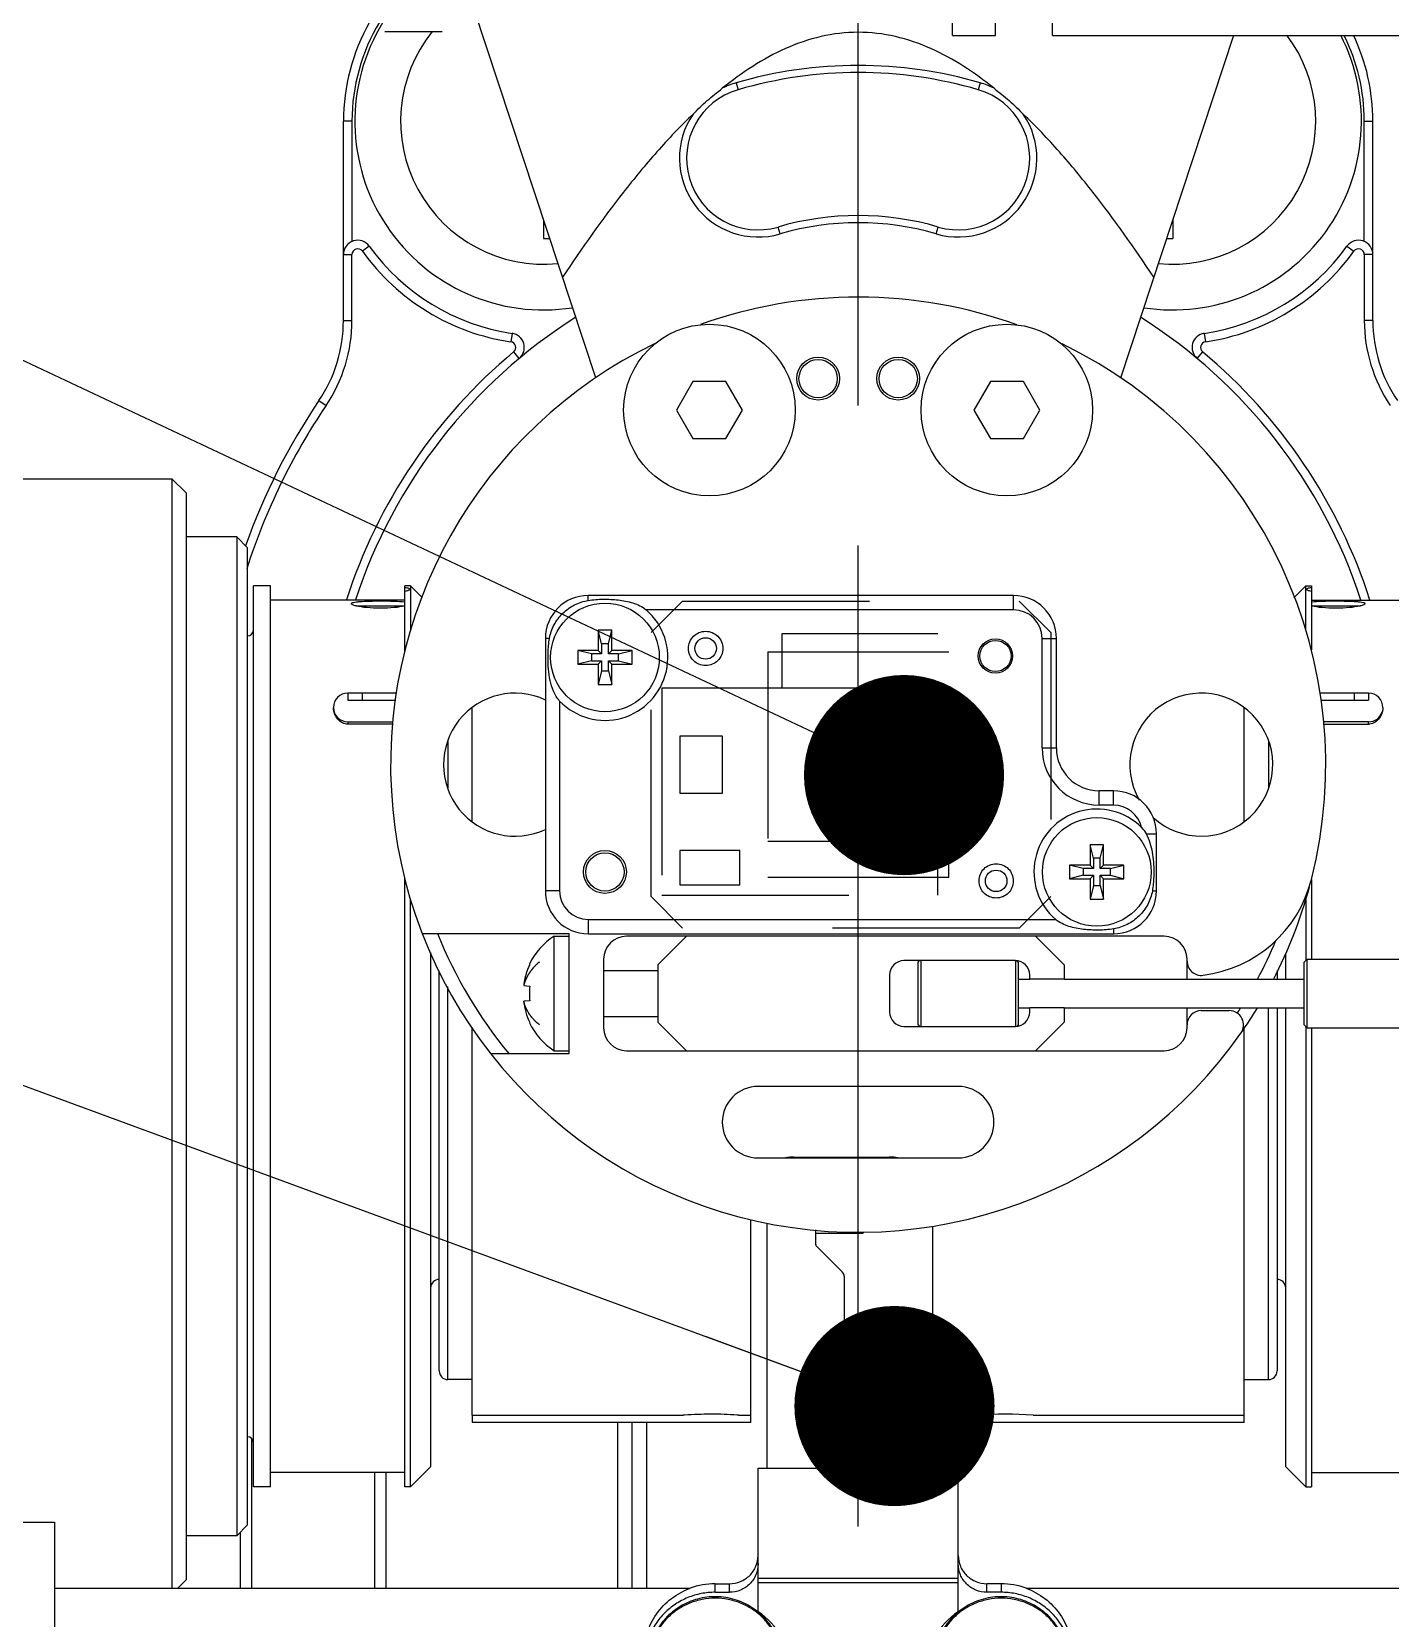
# Model space of a CAD drawing. Header units: millimetres. Extents: x 0 to 594, y 0 to 420.
# Drawn here: x 182.93 to 206.69, y 172.71 to 200.44 of the extents above; entities that cross this region are included whole.
import ezdxf

# ---------------------------------------------------------------- set-up
doc = ezdxf.new("R2010")
doc.units = ezdxf.units.MM
doc.header["$LTSCALE"] = 32.67
doc.linetypes.add('CENTER', pattern=[0.6, 0.375, -0.075, 0.075, -0.075])
doc.linetypes.add('HIDDEN', pattern=[0.2, 0.1, -0.1])
doc.layers.get('0').update_dxf_attribs({"linetype": 'CONTINUOUS'})
for name, color, linetype in [('02___PRT_ALL_AXES', 7, 'CONTINUOUS'), ('3_ALL_AXES', 7, 'CONTINUOUS'), ('7_ALL_FEATURES', 7, 'CONTINUOUS'), ('APSF_BLANK_LAYER', 7, 'CONTINUOUS'), ('AXIS', 7, 'CONTINUOUS'), ('COSMETIC', 7, 'CONTINUOUS'), ('DCURVE', 7, 'CONTINUOUS'), ('DEFAULT_1', 7, 'CENTER'), ('DEFAULT_2', 8, 'HIDDEN'), ('NOTE', 7, 'CONTINUOUS')]:
    doc.layers.add(name, color=color, linetype=linetype)
doc.styles.get("Standard").update_dxf_attribs({"font": 'txt', "width": 0.85})
doc.dimstyles.get("Standard").update_dxf_attribs({"dimtxt": 3.5, "dimasz": 3.5, "dimexe": 1.5, "dimexo": 1, "dimtad": 1, "dimtxsty": 'STANDARD', "dimblk": '_FILLED', "dimblk1": '_FILLED', "dimblk2": '_FILLED', "dimcen": 0.09, "dimadec": 0, "dimazin": 0, "dimtol": 1, "dimtp": 0.01, "dimtm": 0.01, "dimtfac": 1, "dimtofl": 0, "dimtmove": 0, "dimatfit": 3, "dimldrblk": '_FILLED', "dimfxl": 1, "dimtolj": 1, "dimarcsym": 0})

# ---------------------------------------------------------------- blocks, each defined once
blk = doc.blocks.new('_FILLED')
at = {"color": 0, "linetype": 'BYBLOCK'}
blk.add_solid([(0, 0), (-1, 0.2143), (-1, -0.2143)], dxfattribs=at)

msp = doc.modelspace()

# ---------------------------------------------------------------- linework, layer by layer
at = {"color": 7, "linetype": 'CONTINUOUS'}
for p, q in [((192.795, 194.396), (190.671, 200.833)), ((203.948, 200.381), (201.971, 194.39)), ((195.249, 199.551), (195.284, 199.431)), ((199.519, 199.551), (199.484, 199.431)), ((188.384, 195.394), (188.384, 198.881)), ((188.534, 198.881), (188.384, 198.881)), ((188.534, 198.881), (188.534, 196.779)), ((206.234, 198.881), (206.384, 198.881)), ((206.234, 196.779), (206.234, 198.881)), ((206.384, 195.394), (206.384, 198.881)), ((196.019, 196.911), (195.984, 197.031)), ((198.749, 196.911), (198.784, 197.031)), ((188.837, 196.695), (188.715, 196.608)), ((205.931, 196.695), (206.053, 196.608)), ((188.384, 196.549), (188.534, 196.549)), ((188.534, 195.394), (188.534, 196.549)), ((206.384, 196.549), (206.234, 196.549)), ((206.234, 196.549), (206.234, 195.394)), ((188.384, 195.394), (188.534, 195.394)), ((206.384, 195.394), (206.234, 195.394)), ((191.334, 195.172), (191.312, 195.024)), ((203.435, 195.172), (203.457, 195.023)), ((191.457, 194.733), (191.361, 194.848)), ((203.311, 194.733), (203.408, 194.848)), ((194.496, 194.331), (194.207, 193.831)), ((195.073, 194.331), (194.496, 194.331)), ((195.362, 193.831), (195.073, 194.331)), ((199.696, 194.331), (199.407, 193.831)), ((200.273, 194.331), (199.696, 194.331)), ((200.562, 193.831), (200.273, 194.331)), ((187.956, 193.996), (188.081, 193.912)), ((194.207, 193.831), (194.496, 193.331)), ((195.073, 193.331), (195.362, 193.831)), ((199.407, 193.831), (199.696, 193.331)), ((200.273, 193.331), (200.562, 193.831)), ((194.496, 193.331), (195.073, 193.331)), ((199.696, 193.331), (200.273, 193.331)), ((181.384, 192.631), (185.384, 192.631)), ((185.634, 192.381), (185.384, 192.631)), ((185.384, 192.631), (185.384, 173.233)), ((185.634, 192.381), (185.634, 173.381)), ((186.519, 191.613), (185.634, 191.613)), ((186.709, 191.422), (186.519, 191.613)), ((186.519, 191.613), (186.519, 174.15)), ((186.709, 174.341), (186.709, 191.422)), ((186.809, 175.006), (186.809, 190.756)), ((187.109, 175.006), (187.109, 190.756)), ((189.754, 190.562), (189.559, 190.756)), ((189.559, 190.756), (189.559, 189.979)), ((200.1, 190.589), (192.665, 190.589)), ((192.665, 190.503), (192.665, 190.589)), ((200.1, 190.339), (200.1, 190.589)), ((205.002, 190.549), (205.209, 190.756)), ((205.209, 189.99), (205.209, 190.756)), ((189.459, 190.506), (187.109, 190.506)), ((188.609, 190.406), (189.459, 190.406)), ((200.1, 190.339), (193.676, 190.339)), ((205.309, 190.506), (207.659, 190.506)), ((205.309, 190.406), (206.16, 190.406)), ((191.987, 189.839), (191.915, 189.839)), ((191.915, 189.839), (191.915, 185.424)), ((193.076, 189.981), (192.838, 189.981)), ((192.838, 189.981), (192.838, 189.625)), ((192.898, 189.744), (192.838, 189.981)), ((193.017, 189.744), (192.898, 189.744)), ((192.898, 189.744), (192.898, 189.566)), ((193.017, 189.744), (193.076, 189.981)), ((193.017, 189.566), (193.017, 189.744)), ((193.076, 189.625), (193.076, 189.981)), ((200.6, 189.839), (200.85, 189.839)), ((200.6, 187.924), (200.6, 189.839)), ((200.85, 187.924), (200.85, 189.839)), ((192.838, 189.625), (192.482, 189.625)), ((192.72, 189.566), (192.482, 189.625)), ((192.482, 189.625), (192.482, 189.388)), ((192.72, 189.447), (192.482, 189.388)), ((192.898, 189.566), (192.72, 189.566)), ((192.72, 189.566), (192.72, 189.447)), ((192.72, 189.447), (192.898, 189.447)), ((192.898, 189.566), (192.838, 189.625)), ((192.898, 189.447), (192.838, 189.388)), ((192.898, 189.447), (192.898, 189.269)), ((193.017, 189.566), (193.076, 189.625)), ((193.195, 189.566), (193.017, 189.566)), ((193.017, 189.447), (193.195, 189.447)), ((193.017, 189.447), (193.076, 189.388)), ((193.017, 189.269), (193.017, 189.447)), ((193.432, 189.625), (193.076, 189.625)), ((193.195, 189.566), (193.432, 189.625)), ((193.195, 189.447), (193.195, 189.566)), ((193.195, 189.447), (193.432, 189.388)), ((193.432, 189.388), (193.432, 189.625)), ((192.482, 189.388), (192.838, 189.388)), ((192.838, 189.388), (192.838, 189.031)), ((192.898, 189.269), (192.838, 189.031)), ((192.898, 189.269), (193.017, 189.269)), ((193.017, 189.269), (193.076, 189.031)), ((193.076, 189.388), (193.432, 189.388)), ((193.076, 189.031), (193.076, 189.388)), ((192.838, 189.031), (193.076, 189.031)), ((189.312, 188.881), (188.459, 188.881)), ((188.459, 188.881), (188.459, 188.756)), ((188.459, 188.756), (189.3, 188.756)), ((188.709, 188.881), (188.709, 188.756)), ((192.165, 188.743), (192.165, 185.424)), ((206.309, 188.881), (205.462, 188.881)), ((205.473, 188.756), (206.309, 188.756)), ((206.059, 188.881), (206.059, 188.756)), ((206.309, 188.881), (206.309, 188.756)), ((188.459, 188.381), (189.248, 188.381)), ((188.459, 188.381), (188.459, 188.337)), ((189.247, 188.337), (188.459, 188.337)), ((206.309, 188.381), (205.515, 188.381)), ((205.517, 188.337), (206.309, 188.337)), ((206.309, 188.337), (206.309, 188.381)), ((200.6, 187.924), (200.85, 187.924)), ((201.85, 187.174), (201.6, 187.174)), ((201.6, 186.924), (201.6, 187.174)), ((201.85, 186.924), (201.85, 187.174)), ((201.85, 186.924), (201.6, 186.924)), ((202.419, 186.424), (202.6, 186.424)), ((202.6, 185.424), (202.6, 186.424)), ((201.676, 186.231), (201.438, 186.231)), ((201.498, 185.994), (201.438, 186.231)), ((201.438, 186.231), (201.438, 185.875)), ((201.617, 185.994), (201.676, 186.231)), ((201.676, 185.875), (201.676, 186.231)), ((201.438, 185.875), (201.082, 185.875)), ((201.32, 185.816), (201.082, 185.875)), ((201.082, 185.875), (201.082, 185.638)), ((201.498, 185.816), (201.438, 185.875)), ((201.617, 185.994), (201.498, 185.994)), ((201.498, 185.994), (201.498, 185.816)), ((201.617, 185.816), (201.617, 185.994)), ((201.617, 185.816), (201.676, 185.875)), ((202.032, 185.875), (201.676, 185.875)), ((201.795, 185.816), (202.032, 185.875)), ((202.032, 185.638), (202.032, 185.875)), ((189.459, 175.006), (189.459, 185.647)), ((201.32, 185.697), (201.082, 185.638)), ((201.082, 185.638), (201.438, 185.638)), ((201.498, 185.816), (201.32, 185.816)), ((201.32, 185.816), (201.32, 185.697)), ((201.32, 185.697), (201.498, 185.697)), ((201.498, 185.697), (201.438, 185.638)), ((201.438, 185.638), (201.438, 185.281)), ((201.498, 185.697), (201.498, 185.519)), ((201.795, 185.816), (201.617, 185.816)), ((201.617, 185.697), (201.795, 185.697)), ((201.617, 185.697), (201.676, 185.638)), ((201.617, 185.519), (201.617, 185.697)), ((201.676, 185.638), (202.032, 185.638)), ((201.676, 185.281), (201.676, 185.638)), ((201.795, 185.697), (201.795, 185.816)), ((201.795, 185.697), (202.032, 185.638)), ((205.309, 185.624), (205.309, 184.231)), ((192.165, 185.424), (191.915, 185.424)), ((201.498, 185.519), (201.438, 185.281)), ((201.498, 185.519), (201.617, 185.519)), ((201.617, 185.519), (201.676, 185.281)), ((202.528, 185.424), (202.6, 185.424)), ((189.559, 175.006), (189.559, 185.283)), ((201.438, 185.281), (201.676, 185.281)), ((205.209, 185.272), (205.209, 184.206)), ((192.665, 184.924), (200.838, 184.924)), ((192.665, 184.924), (192.665, 184.674)), ((201.85, 184.76), (201.85, 184.674)), ((192.068, 184.631), (192.334, 184.631)), ((192.068, 182.631), (192.068, 184.631)), ((192.665, 184.674), (201.85, 184.674)), ((202.734, 184.631), (193.334, 184.631)), ((194.384, 184.631), (193.884, 184.131)), ((200.984, 184.131), (200.484, 184.631)), ((189.909, 184.347), (189.909, 175.356)), ((192.934, 184.231), (192.934, 183.031)), ((200.134, 184.206), (198.184, 184.206)), ((203.134, 183.881), (203.134, 184.231)), ((204.859, 183.881), (204.859, 184.331)), ((191.635, 184.142), (191.642, 184.139)), ((192.934, 184.031), (193.884, 184.031)), ((193.884, 184.131), (193.884, 183.131)), ((197.934, 183.956), (197.934, 183.306)), ((200.384, 183.881), (200.384, 183.956)), ((200.984, 184.131), (200.984, 183.881)), ((191.536, 183.769), (191.642, 183.758)), ((200.984, 183.881), (200.384, 183.881)), ((191.642, 183.504), (191.536, 183.494)), ((200.984, 183.381), (200.384, 183.381)), ((200.384, 183.306), (200.384, 183.381)), ((200.984, 183.381), (200.984, 183.131)), ((203.134, 183.031), (203.134, 183.381)), ((204.859, 175.356), (204.859, 183.381)), ((191.642, 183.123), (191.635, 183.121)), ((192.934, 183.231), (193.884, 183.231)), ((193.884, 183.131), (194.384, 182.631)), ((200.484, 182.631), (200.984, 183.131)), ((203.384, 183.331), (203.873, 183.331)), ((198.184, 183.056), (200.134, 183.056)), ((205.209, 183.056), (205.209, 175.006)), ((205.309, 183.031), (205.309, 175.006)), ((192.068, 182.631), (192.334, 182.631)), ((193.334, 182.631), (202.734, 182.631)), ((196.259, 180.771), (197.934, 180.771)), ((196.639, 180.771), (196.639, 180.756)), ((197.464, 180.771), (197.464, 180.756)), ((198.014, 180.763), (198.014, 180.756)), ((195.509, 176.131), (195.509, 179.678)), ((195.789, 179.614), (195.789, 175.33)), ((196.639, 179.497), (196.639, 179.271)), ((197.464, 179.465), (197.464, 179.437)), ((198.684, 179.561), (198.684, 176.256)), ((197.464, 179.437), (196.639, 179.437)), ((197.11, 178.759), (196.669, 179.2)), ((197.139, 178.688), (197.139, 175.33)), ((190.634, 176.256), (190.634, 176.131)), ((195.509, 176.131), (190.634, 176.131)), ((193.182, 173.233), (193.182, 176.131)), ((193.434, 173.233), (193.434, 176.131)), ((193.684, 176.131), (193.684, 173.233)), ((199.259, 176.131), (199.259, 176.256)), ((204.134, 176.131), (199.259, 176.131)), ((204.134, 176.131), (204.134, 176.256)), ((186.784, 173.233), (186.784, 175.846)), ((189.909, 175.356), (189.559, 175.006)), ((204.859, 175.356), (205.209, 175.006)), ((189.459, 175.256), (187.109, 175.256)), ((188.934, 173.233), (188.934, 175.256)), ((205.309, 175.256), (207.659, 175.256)), ((181.384, 174.387), (183.334, 174.387)), ((183.334, 174.387), (183.334, 162.768)), ((186.709, 174.341), (186.519, 174.15)), ((186.584, 173.233), (186.584, 174.216)), ((186.519, 174.15), (185.634, 174.15)), ((185.634, 173.381), (185.486, 173.233)), ((183.334, 173.233), (194.448, 173.233)), ((195.634, 172.821), (195.634, 173.335)), ((199.134, 172.821), (199.134, 173.335)), ((200.32, 173.233), (211.434, 173.233))]:
    msp.add_line(p, q, dxfattribs=at)
for centre, radius in [((194.784, 193.831), 1.5), ((199.984, 193.831), 1.5), ((196.684, 194.381), 0.335), ((198.084, 194.381), 0.335), ((192.957, 189.506), 0.95), ((199.784, 189.531), 0.273), ((201.557, 185.756), 0.95), ((192.957, 185.756), 0.335)]:
    msp.add_circle(centre, radius, dxfattribs=at)
for centre, radius, start, end in [((191.884, 198.881), 3.5, 150.3967, 180), ((191.884, 198.881), 3.35, 148.8831, 180), ((191.884, 198.881), 3.3, 148.4045, 278.813), ((191.884, 198.881), 2.5, 141.1567, 275.7548), ((202.884, 198.881), 3.3, 261.187, 27.1037), ((202.884, 198.881), 2.5, 264.2452, 36.9737), ((202.884, 198.881), 3.35, 0, 26.6929), ((202.884, 198.881), 3.5, 0, 25.4738), ((197.384, 192.231), 7.625, 73.7398, 106.2602), ((197.384, 192.231), 7.5, 73.7398, 106.2602), ((195.634, 198.231), 1.25, 106.2602, 286.2602), ((195.634, 198.231), 1.375, 106.2602, 117.0601), ((199.134, 198.231), 1.25, 253.7398, 73.7398), ((199.134, 198.231), 1.375, 62.9371, 73.7398), ((195.634, 198.231), 1.375, 145.7423, 286.2602), ((199.134, 198.231), 1.375, 253.7398, 34.2578), ((197.384, 192.231), 5, 73.7398, 106.2602), ((197.384, 192.231), 4.875, 73.7398, 106.2602), ((188.634, 196.549), 0.25, 35.6591, 180), ((191.884, 198.881), 3.75, 215.6591, 261.5552), ((202.884, 198.881), 3.75, 278.4448, 324.3409), ((206.134, 196.549), 0.25, 0, 144.3409), ((188.634, 196.549), 0.1, 35.6591, 180), ((191.884, 198.881), 3.9, 215.6591, 261.5552), ((202.884, 198.881), 3.9, 278.4448, 324.3409), ((206.134, 196.549), 0.1, 0, 144.3409), ((185.884, 195.394), 2.5, 325.9786, 360), ((185.884, 195.394), 2.65, 325.9786, 360), ((197.384, 187.631), 9.25, 122.2712, 161.8587), ((197.384, 187.631), 9.25, 18.1335, 57.7288), ((208.884, 195.394), 2.65, 180, 214.0214), ((208.884, 195.394), 2.5, 180, 214.0214), ((191.297, 194.925), 0.1, 309.8501, 81.5552), ((191.297, 194.925), 0.25, 309.8501, 81.5552), ((203.472, 194.925), 0.25, 98.4448, 230.1499), ((203.472, 194.925), 0.1, 98.4448, 230.1499), ((197.384, 187.631), 9.4, 129.8501, 162.1554), ((197.384, 187.631), 9.4, 17.8318, 50.1499), ((197.384, 187.631), 11.375, 145.9786, 160.3439), ((197.384, 187.631), 11.225, 145.9786, 162.2413), ((192.665, 189.839), 0.75, 90, 180), ((200.1, 189.839), 0.75, 0, 90), ((192.957, 189.506), 1.1, 223.908, 49.1845), ((200.1, 189.839), 0.5, 0, 90), ((186.709, 189.981), 0.1, 270, 360), ((188.459, 188.631), 0.25, 90, 270), ((206.309, 188.631), 0.25, 359.9361, 90), ((206.309, 188.631), 0.25, 270, 342), ((201.6, 187.924), 1, 180, 270), ((201.6, 187.924), 0.75, 180, 270), ((201.85, 186.424), 0.75, 0, 90), ((201.557, 185.756), 1.1, 44.7755, 229.1845), ((201.85, 186.424), 0.5, 12.3878, 90), ((203.134, 186.175), 2.243, 277.2048, 345.7845), ((192.665, 185.424), 0.75, 180, 270), ((192.665, 185.424), 0.5, 180, 270), ((201.85, 185.424), 0.75, 270, 360), ((192.707, 183.631), 1.187, 122.5917, 154.4572), ((193.334, 184.231), 0.4, 90, 180), ((202.734, 184.231), 0.4, 0, 90), ((197.384, 187.631), 7.925, 331.7456, 337.1759), ((198.184, 183.956), 0.25, 90, 180), ((200.134, 183.956), 0.25, 0, 90), ((203.384, 184.197), 0.25, 180, 277.2048), ((192.72, 183.631), 1.192, 165.1355, 168.0233), ((192.719, 183.631), 1.191, 162.01, 165.135), ((192.719, 183.632), 1.191, 158.5783, 162.0095), ((192.718, 183.632), 1.19, 154.7717, 158.5775), ((192.72, 183.631), 1.192, 170.7497, 173.386), ((192.72, 183.631), 1.192, 168.0237, 170.7494), ((192.907, 183.631), 1.272, 174.2709, 185.7291), ((192.719, 183.631), 1.191, 186.6105, 205.2248), ((197.384, 187.631), 7.925, 326.7686, 327.5658), ((192.707, 183.631), 1.187, 205.5428, 237.4083), ((198.184, 183.306), 0.25, 180, 270), ((200.134, 183.306), 0.25, 270, 360), ((203.384, 183.081), 0.25, 90, 180), ((203.873, 183.081), 0.25, 324.9611, 90), ((193.334, 183.031), 0.4, 180, 270), ((202.734, 183.031), 0.4, 270, 360), ((196.26, 180.059), 0.712, 90.03, 101.6881), ((197.934, 180.059), 0.712, 78.3119, 89.97), ((196.74, 179.271), 0.1, 180.0404, 194.9687), ((190.059, 178.481), 0.15, 90, 180), ((197.039, 178.688), 0.0999, 359.9997, 45.025), ((204.709, 178.481), 0.15, 0, 90), ((186.709, 175.781), 0.1, 0, 90)]:
    msp.add_arc(centre, radius, start, end, dxfattribs=at)
for centre, start_param, end_param in [((194.884, 171.839), -0.95584, 0.95584), ((199.884, 171.839), 8.468938, 10.380618)]:
    msp.add_ellipse(centre, major_axis=(1.3, 0), ratio=0.924626, start_param=start_param, end_param=end_param, dxfattribs=at)
for points, knots in [([(199.76, 199.456), (199.59, 199.593), (199.237, 199.85), (198.662, 200.167), (198.04, 200.383), (197.384, 200.461), (196.729, 200.383), (196.107, 200.168), (195.532, 199.85), (195.179, 199.593), (195.009, 199.456)], [0, 0, 0, 0, 0.125053, 0.250088, 0.375073, 0.5, 0.624927, 0.749912, 0.874947, 1, 1, 1, 1]), ([(194.498, 199.005), (194.539, 199.044), (194.619, 199.125), (194.743, 199.242), (194.874, 199.351), (194.965, 199.42), (195.009, 199.456)], [0, 0, 0, 0, 0.249981, 0.500005, 0.750013, 1, 1, 1, 1]), ([(199.76, 199.456), (199.804, 199.42), (199.894, 199.351), (200.026, 199.242), (200.15, 199.125), (200.23, 199.044), (200.271, 199.005)], [0, 0, 0, 0, 0.249987, 0.499996, 0.750019, 1, 1, 1, 1]), ([(194.498, 199.005), (194.277, 198.794), (193.857, 198.351), (193.081, 197.41), (192.552, 196.661), (192.215, 196.153)], [0, 0, 0, 0, 0.250011, 0.500033, 1, 1, 1, 1]), ([(202.553, 196.153), (202.216, 196.661), (201.688, 197.41), (200.911, 198.351), (200.491, 198.794), (200.271, 199.005)], [0, 0, 0, 0, 0.499967, 0.749989, 1, 1, 1, 1]), ([(191.987, 189.839), (192.001, 189.921), (192.057, 190.083), (192.212, 190.287), (192.419, 190.436), (192.582, 190.49), (192.665, 190.503)], [0, 0, 0, 0, 0.248897, 0.499489, 0.75029, 1, 1, 1, 1]), ([(192.665, 190.503), (192.751, 190.516), (192.927, 190.529), (193.189, 190.517), (193.405, 190.476), (193.568, 190.414), (193.643, 190.367), (193.676, 190.339)], [0, 0, 0, 0, 0.250679, 0.501785, 0.75047, 0.874793, 1, 1, 1, 1]), ([(191.962, 189.506), (191.962, 189.534), (191.964, 189.645), (191.973, 189.757), (191.987, 189.839)], [0, 0, 0, 0, 0.251322, 1, 1, 1, 1]), ([(192.165, 188.743), (192.141, 188.768), (192.101, 188.823), (192.042, 188.943), (191.995, 189.104), (191.967, 189.304), (191.962, 189.439), (191.962, 189.506)], [0, 0, 0, 0, 0.125803, 0.250477, 0.498326, 0.747932, 1, 1, 1, 1]), ([(188.413, 188.343), (188.348, 188.36), (188.246, 188.452), (188.209, 188.575), (188.209, 188.631)], [0, 0, 0, 0, 0.544714, 1, 1, 1, 1]), ([(206.559, 188.631), (206.559, 188.575), (206.522, 188.452), (206.421, 188.36), (206.356, 188.343)], [0, 0, 0, 0, 0.455305, 1, 1, 1, 1]), ([(202.419, 186.424), (202.447, 186.374), (202.49, 186.268), (202.529, 186.101), (202.549, 185.929), (202.553, 185.814), (202.553, 185.756)], [0, 0, 0, 0, 0.248611, 0.497056, 0.747535, 1, 1, 1, 1]), ([(202.553, 185.756), (202.553, 185.728), (202.551, 185.617), (202.541, 185.506), (202.528, 185.424)], [0, 0, 0, 0, 0.251322, 1, 1, 1, 1]), ([(202.528, 185.424), (202.514, 185.341), (202.458, 185.18), (202.303, 184.976), (202.095, 184.826), (201.933, 184.772), (201.85, 184.76)], [0, 0, 0, 0, 0.248897, 0.499489, 0.75029, 1, 1, 1, 1]), ([(201.85, 184.76), (201.763, 184.746), (201.588, 184.734), (201.325, 184.745), (201.109, 184.786), (200.947, 184.849), (200.871, 184.895), (200.838, 184.924)], [0, 0, 0, 0, 0.250679, 0.501785, 0.75047, 0.874793, 1, 1, 1, 1]), ([(195.632, 172.818), (195.547, 172.888), (195.356, 173.004), (195.032, 173.091), (194.697, 173.086), (194.377, 172.988), (194.097, 172.805), (193.879, 172.552), (193.741, 172.249), (193.709, 172.029), (193.709, 171.92)], [0, 0, 0, 0, 0.125126, 0.250466, 0.375879, 0.501201, 0.626295, 0.751095, 0.875627, 1, 1, 1, 1]), ([(201.059, 171.92), (201.059, 172.029), (201.028, 172.249), (200.89, 172.552), (200.672, 172.805), (200.392, 172.988), (200.071, 173.086), (199.736, 173.091), (199.413, 173.004), (199.221, 172.888), (199.136, 172.818)], [0, 0, 0, 0, 0.124373, 0.248905, 0.373705, 0.498799, 0.624121, 0.749534, 0.874874, 1, 1, 1, 1]), ([(196.059, 171.92), (196.057, 171.995), (196.039, 172.145), (195.969, 172.361), (195.858, 172.559), (195.711, 172.732), (195.533, 172.874), (195.331, 172.979), (195.112, 173.044), (194.884, 173.066), (194.657, 173.044), (194.438, 172.979), (194.236, 172.874), (194.058, 172.732), (193.91, 172.559), (193.8, 172.361), (193.729, 172.145), (193.711, 171.995), (193.71, 171.92)], [0, 0, 0, 0, 0.062243, 0.124522, 0.186876, 0.249327, 0.31188, 0.374526, 0.437244, 0.5, 0.562756, 0.625474, 0.68812, 0.750673, 0.813124, 0.875478, 0.937757, 1, 1, 1, 1]), ([(196.059, 171.92), (196.059, 172.005), (196.04, 172.177), (195.956, 172.421), (195.82, 172.641), (195.699, 172.764), (195.632, 172.818)], [0, 0, 0, 0, 0.249563, 0.499315, 0.749432, 1, 1, 1, 1]), ([(199.136, 172.818), (199.07, 172.764), (198.949, 172.641), (198.813, 172.421), (198.728, 172.177), (198.709, 172.005), (198.709, 171.92)], [0, 0, 0, 0, 0.250568, 0.500685, 0.750437, 1, 1, 1, 1]), ([(201.059, 171.92), (201.057, 171.995), (201.039, 172.145), (200.969, 172.361), (200.858, 172.559), (200.711, 172.732), (200.533, 172.874), (200.331, 172.979), (200.112, 173.044), (199.884, 173.066), (199.657, 173.044), (199.438, 172.979), (199.236, 172.874), (199.058, 172.732), (198.91, 172.559), (198.8, 172.361), (198.729, 172.145), (198.711, 171.995), (198.71, 171.92)], [0, 0, 0, 0, 0.062243, 0.124522, 0.186876, 0.249327, 0.31188, 0.374526, 0.437244, 0.5, 0.562756, 0.625474, 0.68812, 0.750673, 0.813124, 0.875478, 0.937757, 1, 1, 1, 1])]:
    msp.add_open_spline(points, degree=3, knots=knots, dxfattribs=at)
for points in [[(188.459, 188.337), (188.444, 188.337), (188.428, 188.339), (188.413, 188.343)], [(206.356, 188.343), (206.341, 188.339), (206.325, 188.337), (206.309, 188.337)], [(202.338, 186.531), (202.37, 186.499), (202.397, 186.463), (202.419, 186.424)], [(196.669, 179.2), (196.656, 179.212), (196.647, 179.228), (196.643, 179.245)]]:
    msp.add_open_spline(points, degree=3, dxfattribs=at)
at = {"layer": '02___PRT_ALL_AXES', "color": 7, "linetype": 'CONTINUOUS'}
for p, q in [((200.184, 183.881), (200.384, 183.881)), ((200.984, 183.881), (205.184, 183.881)), ((200.184, 183.381), (200.384, 183.381)), ((200.984, 183.381), (205.184, 183.381))]:
    msp.add_line(p, q, dxfattribs=at)
at = {"layer": '3_ALL_AXES', "color": 7, "linetype": 'CONTINUOUS'}
for p, q in [((205.234, 184.231), (206.884, 184.231)), ((205.234, 183.031), (206.884, 183.031))]:
    msp.add_line(p, q, dxfattribs=at)
at = {"layer": '7_ALL_FEATURES', "color": 7, "linetype": 'CONTINUOUS'}
for p, q in [((190.109, 200.445), (189.109, 200.445)), ((198.434, 184.181), (198.459, 184.206)), ((198.434, 183.081), (198.434, 184.181)), ((198.484, 183.056), (198.484, 184.206)), ((200.134, 184.206), (200.134, 183.056)), ((200.184, 184.181), (200.162, 184.203)), ((200.184, 184.181), (200.184, 183.081)), ((205.184, 184.181), (205.234, 184.231)), ((205.184, 183.081), (205.184, 184.181)), ((205.234, 183.031), (205.234, 184.231)), ((198.434, 183.081), (198.459, 183.056)), ((200.184, 183.081), (200.162, 183.059)), ((205.184, 183.081), (205.234, 183.031)), ((195.634, 175.33), (199.134, 175.33)), ((195.634, 173.335), (195.634, 175.33)), ((199.134, 173.335), (199.134, 175.33)), ((195.634, 173.408), (199.134, 173.408)), ((194.884, 173.312), (195.134, 173.312)), ((194.884, 173.162), (194.884, 173.312)), ((194.884, 173.162), (195.134, 173.162)), ((195.134, 173.162), (195.134, 173.312)), ((195.634, 173.335), (199.134, 173.335)), ((199.884, 173.312), (199.634, 173.312)), ((199.634, 173.162), (199.634, 173.312)), ((199.884, 173.162), (199.634, 173.162)), ((199.884, 173.312), (199.884, 173.162))]:
    msp.add_line(p, q, dxfattribs=at)
for centre, start, end in [((194.884, 172.052), 89.9958, 110.2592), ((199.884, 172.052), 69.7408, 90.0042)]:
    msp.add_arc(centre, 1.259, start, end, dxfattribs=at)
for points, knots in [([(195.134, 173.312), (195.199, 173.312), (195.331, 173.338), (195.497, 173.448), (195.608, 173.613), (195.634, 173.743), (195.634, 173.808)], [0, 0, 0, 0, 0.250981, 0.501389, 0.750983, 1, 1, 1, 1]), ([(195.634, 173.658), (195.634, 173.594), (195.608, 173.463), (195.497, 173.298), (195.331, 173.188), (195.199, 173.162), (195.134, 173.162)], [0, 0, 0, 0, 0.249017, 0.498611, 0.749019, 1, 1, 1, 1]), ([(199.134, 173.808), (199.134, 173.743), (199.16, 173.613), (199.272, 173.448), (199.438, 173.338), (199.569, 173.312), (199.634, 173.312)], [0, 0, 0, 0, 0.249017, 0.498611, 0.749019, 1, 1, 1, 1]), ([(199.634, 173.162), (199.569, 173.162), (199.438, 173.188), (199.272, 173.298), (199.16, 173.463), (199.134, 173.594), (199.134, 173.658)], [0, 0, 0, 0, 0.250981, 0.501389, 0.750983, 1, 1, 1, 1]), ([(193.634, 172.072), (193.634, 172.197), (193.673, 172.449), (193.842, 172.791), (194.106, 173.067), (194.33, 173.19), (194.448, 173.234)], [0, 0, 0, 0, 0.249274, 0.498912, 0.749148, 1, 1, 1, 1]), ([(194.884, 173.162), (194.803, 173.162), (194.639, 173.147), (194.403, 173.076), (194.185, 172.96), (193.995, 172.805), (193.838, 172.616), (193.722, 172.401), (193.65, 172.167), (193.634, 172.004), (193.634, 171.923)], [0, 0, 0, 0, 0.125525, 0.250961, 0.376259, 0.501362, 0.626259, 0.750964, 0.875522, 1, 1, 1, 1]), ([(201.134, 171.923), (201.134, 172.004), (201.118, 172.167), (201.046, 172.401), (200.93, 172.616), (200.774, 172.805), (200.583, 172.96), (200.366, 173.076), (200.13, 173.147), (199.966, 173.162), (199.884, 173.162)], [0, 0, 0, 0, 0.124478, 0.249036, 0.373741, 0.498638, 0.623741, 0.749039, 0.874475, 1, 1, 1, 1]), ([(200.32, 173.234), (200.438, 173.19), (200.662, 173.067), (200.926, 172.791), (201.095, 172.449), (201.134, 172.197), (201.134, 172.072)], [0, 0, 0, 0, 0.250852, 0.501088, 0.750726, 1, 1, 1, 1])]:
    msp.add_open_spline(points, degree=3, knots=knots, dxfattribs=at)
at = {"layer": 'APSF_BLANK_LAYER', "color": 7, "linetype": 'CONTINUOUS'}
for p, q in [((190.209, 188.038), (190.209, 187.225)), ((204.559, 188.038), (204.559, 187.225)), ((190.059, 177.031), (190.059, 184.024)), ((204.709, 184.033), (204.709, 183.881)), ((190.209, 176.881), (190.209, 183.751)), ((204.559, 176.881), (204.559, 183.381)), ((204.709, 183.381), (204.709, 177.031)), ((190.634, 176.881), (190.209, 176.881)), ((204.134, 176.881), (204.559, 176.881))]:
    msp.add_line(p, q, dxfattribs=at)
for centre, start, end in [((190.209, 177.031), 180, 270), ((204.559, 177.031), 270, 360)]:
    msp.add_arc(centre, 0.15, start, end, dxfattribs=at)
at = {"layer": 'AXIS', "color": 7, "linetype": 'CONTINUOUS'}
for p, q in [((199.034, 200.381), (199.034, 208.381)), ((199.784, 200.381), (199.784, 208.381)), ((200.784, 200.381), (200.784, 208.381)), ((199.034, 200.381), (199.784, 200.381)), ((200.784, 200.381), (208.834, 200.381)), ((191.884, 197.156), (191.884, 196.831)), ((202.884, 197.156), (202.884, 196.831)), ((191.884, 196.831), (191.992, 196.831)), ((202.777, 196.831), (202.884, 196.831)), ((187.109, 190.756), (186.809, 190.756)), ((189.559, 190.756), (189.459, 190.756)), ((189.459, 189.616), (189.459, 190.756)), ((205.209, 190.756), (205.309, 190.756)), ((205.309, 190.756), (205.309, 189.639)), ((190.634, 186.64), (190.634, 188.623)), ((204.134, 186.64), (204.134, 188.623)), ((189.76, 184.681), (192.334, 184.681)), ((192.334, 182.581), (192.334, 184.681)), ((190.634, 176.256), (190.634, 183.04)), ((204.134, 176.256), (204.134, 183.047)), ((190.956, 182.581), (192.334, 182.581)), ((199.134, 182.006), (195.634, 182.006)), ((195.634, 180.756), (199.134, 180.756)), ((190.634, 176.256), (194.309, 176.256)), ((194.309, 176.256), (194.315, 176.257)), ((194.315, 176.257), (194.323, 176.257)), ((195.296, 176.257), (195.302, 176.257)), ((195.302, 176.257), (195.309, 176.256)), ((195.309, 176.256), (195.509, 176.256)), ((198.684, 176.256), (199.459, 176.256)), ((199.459, 176.256), (199.476, 176.258)), ((200.442, 176.258), (200.459, 176.256)), ((200.459, 176.256), (204.134, 176.256)), ((189.124, 175.256), (189.124, 173.233)), ((187.109, 175.006), (186.809, 175.006)), ((189.559, 175.006), (189.459, 175.006)), ((205.209, 175.006), (205.309, 175.006))]:
    msp.add_line(p, q, dxfattribs=at)
for centre, radius in [((196.684, 194.381), 0.375), ((198.084, 194.381), 0.375), ((194.717, 189.663), 0.188), ((199.784, 189.531), 0.3), ((192.957, 185.756), 0.375), ((199.797, 185.599), 0.188)]:
    msp.add_circle(centre, radius, dxfattribs=at)
at = {"layer": 'AXIS', "color": 8, "linetype": 'HIDDEN'}
for centre in [(194.717, 189.663), (197.384, 187.631), (199.797, 185.599)]:
    msp.add_circle(centre, 0.3, dxfattribs=at)
at = {"layer": 'AXIS', "color": 7, "linetype": 'CONTINUOUS'}
for centre, radius, start, end in [((197.384, 187.631), 8.175, 70.1447, 109.727), ((197.384, 187.631), 8.175, 115.7432, 324.9611), ((197.384, 187.631), 8.175, 345.7845, 64.1263), ((191.384, 187.631), 1.25, 64.7458, 295.2542), ((203.384, 187.631), 1.25, 227.7316, 209.6109), ((197.384, 187.631), 8.175, 332.6314, 344.8135), ((197.384, 187.631), 7.925, 201.8538, 219.5851), ((197.384, 187.631), 8.175, 324.9629, 328.6542), ((195.634, 181.381), 0.625, 90, 270), ((199.134, 181.381), 0.625, 270, 90), ((194.801, 169.746), 6.528, 93.9644, 94.199), ((194.81, 169.628), 6.647, 90.0076, 93.9688), ((194.809, 169.647), 6.629, 86.031, 89.998), ((194.803, 169.547), 6.729, 85.7987, 86.0382), ((199.959, 169.644), 6.631, 85.8215, 94.1788)]:
    msp.add_arc(centre, radius, start, end, dxfattribs=at)
for points, knots in [([(189.459, 190.728), (189.481, 190.726), (189.51, 190.721), (189.539, 190.711), (189.547, 190.702), (189.547, 190.699)], [0, 0, 0, 0, 0.696565, 0.890471, 1, 1, 1, 1]), ([(189.547, 190.699), (189.547, 190.695), (189.539, 190.686), (189.51, 190.672), (189.481, 190.664), (189.459, 190.659)], [0, 0, 0, 0, 0.112177, 0.30971, 1, 1, 1, 1]), ([(205.222, 190.699), (205.222, 190.702), (205.229, 190.711), (205.259, 190.721), (205.287, 190.726), (205.309, 190.728)], [0, 0, 0, 0, 0.109385, 0.303164, 1, 1, 1, 1]), ([(205.309, 190.659), (205.287, 190.664), (205.258, 190.672), (205.229, 190.686), (205.222, 190.695), (205.222, 190.699)], [0, 0, 0, 0, 0.690008, 0.887654, 1, 1, 1, 1]), ([(188.522, 190.447), (188.522, 190.452), (188.531, 190.459), (188.545, 190.465), (188.57, 190.472), (188.613, 190.478), (188.705, 190.487), (188.848, 190.492), (188.969, 190.494), (189.034, 190.494)], [0, 0, 0, 0, 0.029438, 0.054839, 0.088484, 0.180397, 0.30313, 0.622768, 1, 1, 1, 1]), ([(188.606, 190.406), (188.585, 190.411), (188.557, 190.42), (188.529, 190.434), (188.522, 190.443), (188.522, 190.447)], [0, 0, 0, 0, 0.686432, 0.88455, 1, 1, 1, 1]), ([(189.034, 190.365), (188.953, 190.365), (188.809, 190.371), (188.666, 190.391), (188.606, 190.406)], [0, 0, 0, 0, 0.566647, 1, 1, 1, 1]), ([(189.034, 190.494), (189.115, 190.494), (189.256, 190.492), (189.398, 190.485), (189.459, 190.477)], [0, 0, 0, 0, 0.566101, 1, 1, 1, 1]), ([(189.459, 190.405), (189.399, 190.391), (189.257, 190.371), (189.115, 190.365), (189.034, 190.365)], [0, 0, 0, 0, 0.434987, 1, 1, 1, 1]), ([(205.309, 190.477), (205.37, 190.485), (205.512, 190.492), (205.654, 190.494), (205.734, 190.494)], [0, 0, 0, 0, 0.433892, 1, 1, 1, 1]), ([(205.734, 190.365), (205.654, 190.365), (205.511, 190.371), (205.369, 190.391), (205.309, 190.405)], [0, 0, 0, 0, 0.565, 1, 1, 1, 1]), ([(205.734, 190.494), (205.8, 190.494), (205.921, 190.492), (206.063, 190.487), (206.156, 190.478), (206.198, 190.472), (206.224, 190.465), (206.237, 190.459), (206.247, 190.452), (206.247, 190.447)], [0, 0, 0, 0, 0.377233, 0.696872, 0.819604, 0.911517, 0.945162, 0.970563, 1, 1, 1, 1]), ([(206.162, 190.406), (206.102, 190.391), (205.959, 190.371), (205.816, 190.365), (205.734, 190.365)], [0, 0, 0, 0, 0.433351, 1, 1, 1, 1]), ([(206.247, 190.447), (206.247, 190.443), (206.24, 190.434), (206.212, 190.42), (206.184, 190.411), (206.162, 190.406)], [0, 0, 0, 0, 0.115452, 0.313572, 1, 1, 1, 1])]:
    msp.add_open_spline(points, degree=3, knots=knots, dxfattribs=at)
at = {"layer": 'COSMETIC', "color": 7, "linetype": 'CONTINUOUS'}
for points in [[(191.81, 184.181), (191.802, 184.174), (191.79, 184.163), (191.775, 184.15), (191.767, 184.142), (191.76, 184.136), (191.754, 184.131), (191.749, 184.127), (191.746, 184.124), (191.745, 184.123), (191.744, 184.122), (191.743, 184.121), (191.741, 184.119), (191.739, 184.117), (191.735, 184.113), (191.731, 184.108), (191.723, 184.1), (191.714, 184.09), (191.705, 184.08), (191.698, 184.072), (191.693, 184.067), (191.689, 184.063), (191.687, 184.06), (191.685, 184.059), (191.684, 184.058), (191.684, 184.056), (191.683, 184.055), (191.68, 184.052), (191.677, 184.047), (191.672, 184.041), (191.667, 184.035), (191.661, 184.026), (191.655, 184.018), (191.648, 184.009), (191.644, 184.004), (191.641, 184), (191.639, 183.997), (191.637, 183.994), (191.635, 183.992), (191.634, 183.991), (191.633, 183.989), (191.632, 183.987), (191.63, 183.984), (191.628, 183.98), (191.625, 183.976), (191.622, 183.97), (191.617, 183.961), (191.611, 183.952), (191.606, 183.943), (191.602, 183.936), (191.598, 183.929), (191.595, 183.924), (191.593, 183.92), (191.592, 183.919), (191.591, 183.918), (191.591, 183.917), (191.59, 183.915), (191.589, 183.912), (191.587, 183.907), (191.584, 183.902), (191.58, 183.893), (191.575, 183.881), (191.57, 183.87), (191.566, 183.861), (191.564, 183.855), (191.562, 183.851), (191.56, 183.848), (191.559, 183.846), (191.559, 183.845), (191.559, 183.843), (191.558, 183.842), (191.557, 183.838), (191.555, 183.833), (191.553, 183.826), (191.551, 183.819), (191.548, 183.809), (191.543, 183.792), (191.539, 183.778), (191.536, 183.769)], [(191.81, 183.081), (191.802, 183.089), (191.79, 183.1), (191.775, 183.113), (191.767, 183.12), (191.76, 183.126), (191.754, 183.132), (191.749, 183.136), (191.746, 183.139), (191.745, 183.14), (191.744, 183.141), (191.743, 183.142), (191.741, 183.143), (191.739, 183.146), (191.735, 183.15), (191.731, 183.155), (191.723, 183.163), (191.714, 183.173), (191.705, 183.183), (191.698, 183.191), (191.693, 183.196), (191.689, 183.2), (191.687, 183.202), (191.685, 183.204), (191.684, 183.205), (191.684, 183.206), (191.683, 183.207), (191.68, 183.211), (191.677, 183.215), (191.672, 183.222), (191.667, 183.228), (191.661, 183.236), (191.655, 183.245), (191.648, 183.253), (191.644, 183.258), (191.641, 183.263), (191.639, 183.266), (191.637, 183.268), (191.635, 183.27), (191.634, 183.272), (191.633, 183.274), (191.632, 183.276), (191.63, 183.279), (191.628, 183.282), (191.625, 183.287), (191.622, 183.293), (191.617, 183.302), (191.611, 183.311), (191.606, 183.32), (191.602, 183.327), (191.598, 183.334), (191.595, 183.339), (191.593, 183.342), (191.592, 183.344), (191.591, 183.345), (191.591, 183.346), (191.59, 183.348), (191.589, 183.351), (191.587, 183.355), (191.584, 183.361), (191.58, 183.37), (191.575, 183.381), (191.57, 183.393), (191.566, 183.402), (191.564, 183.407), (191.562, 183.412), (191.56, 183.415), (191.559, 183.417), (191.559, 183.418), (191.559, 183.419), (191.558, 183.421), (191.557, 183.424), (191.555, 183.43), (191.553, 183.437), (191.551, 183.444), (191.548, 183.453), (191.543, 183.47), (191.539, 183.484), (191.536, 183.494)]]:
    msp.add_open_spline(points, degree=3, knots=[0, 0, 0, 0, 0.0625, 0.09375, 0.109375, 0.125, 0.140625, 0.15625, 0.160156, 0.164062, 0.166016, 0.167969, 0.171875, 0.179688, 0.1875, 0.203125, 0.21875, 0.25, 0.28125, 0.296875, 0.3125, 0.320312, 0.328125, 0.332031, 0.333984, 0.335938, 0.339844, 0.34375, 0.359375, 0.375, 0.390625, 0.40625, 0.4375, 0.453125, 0.46875, 0.476562, 0.484375, 0.492188, 0.496094, 0.5, 0.503906, 0.507812, 0.515625, 0.523438, 0.53125, 0.546875, 0.5625, 0.59375, 0.609375, 0.625, 0.640625, 0.65625, 0.660156, 0.664062, 0.666016, 0.667969, 0.671875, 0.679688, 0.6875, 0.703125, 0.71875, 0.75, 0.78125, 0.796875, 0.8125, 0.820312, 0.828125, 0.832031, 0.833984, 0.835938, 0.839844, 0.84375, 0.859375, 0.875, 0.890625, 0.90625, 0.9375, 1, 1, 1, 1], dxfattribs=at)
at = {"layer": 'DCURVE', "color": 8, "linetype": 'HIDDEN'}
for p, q in [((198.779, 189.921), (196.049, 189.921)), ((196.049, 189.921), (196.049, 188.966)), ((198.779, 185.351), (198.779, 189.921)), ((196.049, 188.966), (193.954, 188.966)), ((193.954, 188.966), (193.954, 185.351)), ((193.954, 185.351), (198.779, 185.351))]:
    msp.add_line(p, q, dxfattribs=at)
at = {"layer": 'DEFAULT_1', "color": 9, "linetype": 'CENTER'}
msp.add_line((197.384, 135.106), (197.384, 267.604), dxfattribs=at)
at = {"layer": 'DEFAULT_2', "color": 8, "linetype": 'HIDDEN'}
for p, q in [((194.315, 190.489), (193.765, 189.939)), ((194.315, 190.489), (200.2, 190.489)), ((200.75, 189.939), (200.2, 190.489)), ((193.765, 185.324), (193.765, 189.939)), ((200.75, 189.939), (200.75, 185.324)), ((195.802, 189.606), (198.967, 189.606)), ((195.802, 189.606), (195.802, 185.656)), ((198.967, 185.656), (198.967, 189.606)), ((195.802, 188.976), (198.967, 188.976)), ((195.015, 188.131), (194.265, 188.131)), ((194.265, 188.131), (194.265, 187.131)), ((195.015, 187.131), (195.015, 188.131)), ((194.265, 187.131), (195.015, 187.131)), ((195.315, 186.131), (194.265, 186.131)), ((194.265, 186.131), (194.265, 185.531)), ((195.315, 185.531), (195.315, 186.131)), ((198.967, 186.286), (195.802, 186.286)), ((198.967, 185.656), (195.802, 185.656)), ((193.765, 185.324), (194.315, 184.774)), ((194.265, 185.531), (195.315, 185.531)), ((200.2, 184.774), (200.75, 185.324)), ((200.2, 184.774), (194.315, 184.774))]:
    msp.add_line(p, q, dxfattribs=at)

# ---------------------------------------------------------------- leaders
at = {"layer": 'NOTE', "color": 2, "linetype": 'CONTINUOUS'}
msp.add_leader([(198.186, 187.449), (175.988, 197.889), (169.988, 197.889)], dimstyle='STANDARD', override={"dimtad": 0, "dimldrblk": 'DOT'}, dxfattribs=at)
at = {"layer": 'NOTE', "color": 2, "linetype": 'CONTINUOUS', "annotation_type": 0, "has_hookline": 1, "hookline_direction": 1, "text_width": 18.222}
msp.add_leader([(198.019, 176.418), (172.991, 185.621), (166.991, 185.621)], dimstyle='STANDARD', override={"dimtad": 1, "dimldrblk": 'DOT'}, dxfattribs=at)

doc.saveas('drawing.dxf')
